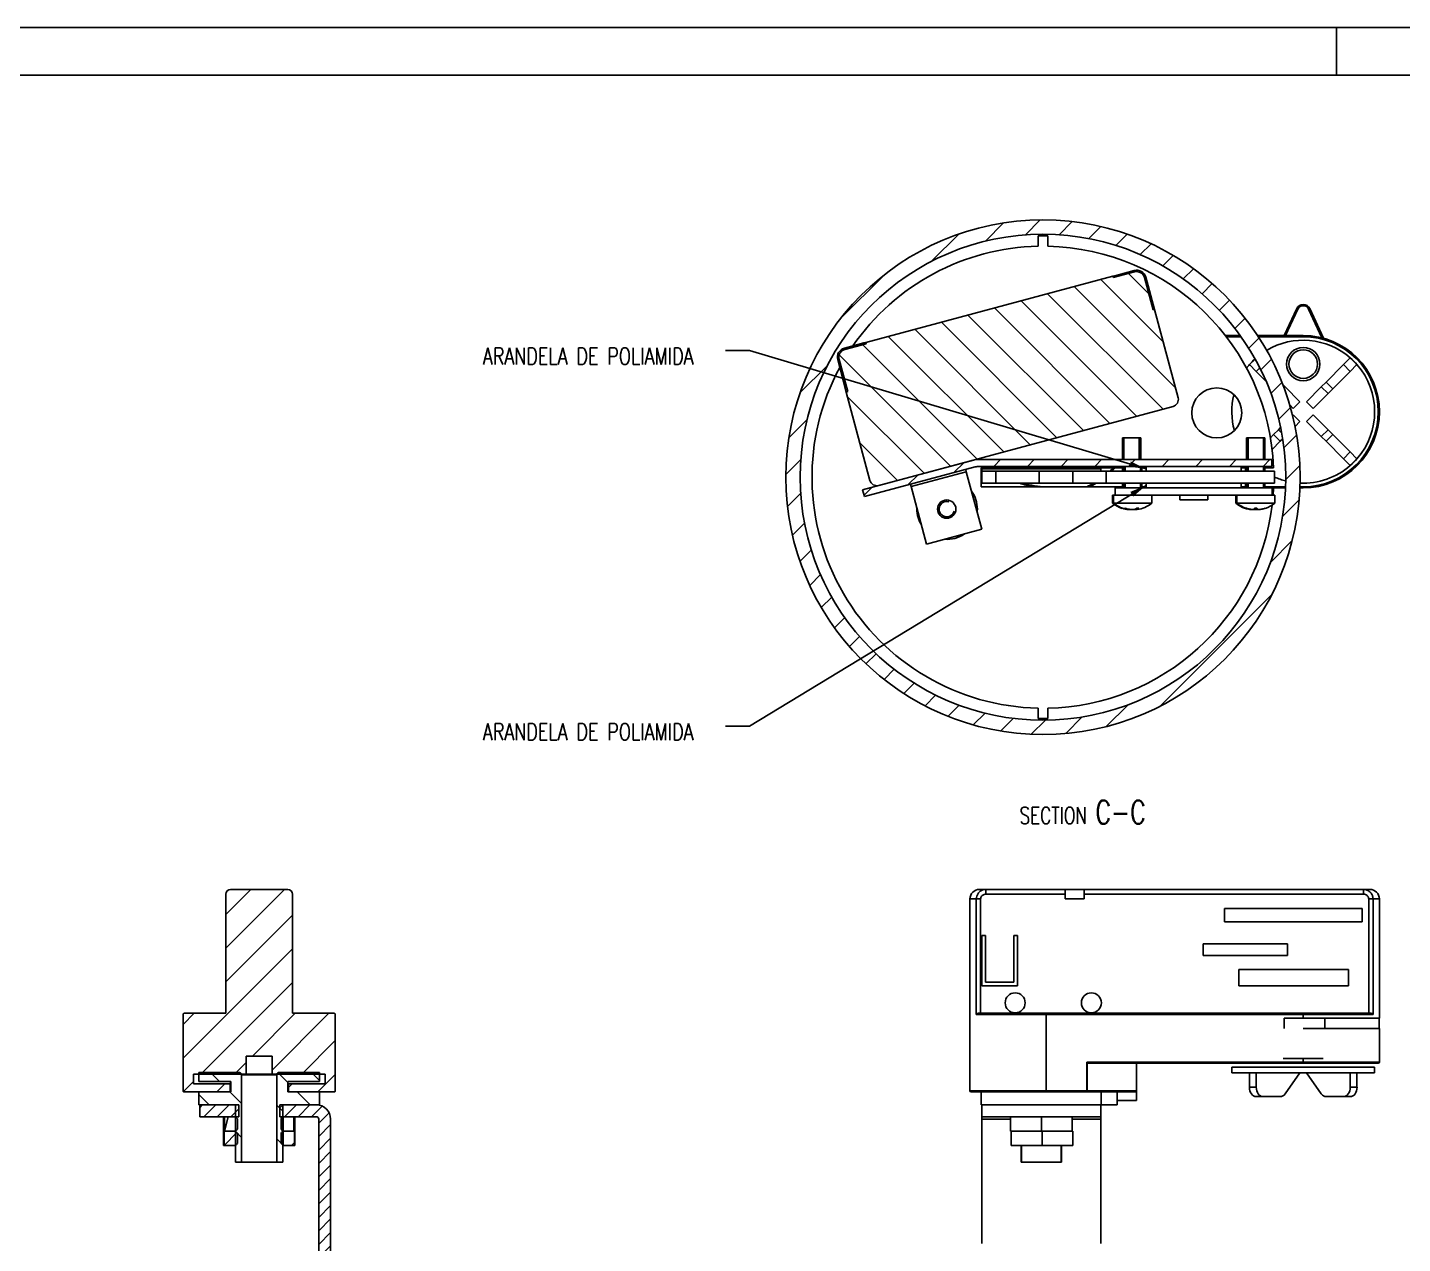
# Model space of a CAD drawing. Header units: millimetres. Extents: x 0 to 841, y 0 to 594.
# Drawn here: x 356.1 to 644.8, y 338.7 to 594 of the extents above; entities that cross this region are included whole.
import ezdxf

# ---------------------------------------------------------------- set-up
doc = ezdxf.new("R2010")
doc.units = ezdxf.units.MM
doc.layers.get('0').update_dxf_attribs({"linetype": 'CONTINUOUS'})
for name, color, linetype, true_color in [('1', 7, 'CONTINUOUS', 0xffffff), ('255', 7, 'CONTINUOUS', 0xffffff), ('256', 7, 'CONTINUOUS', 0xffffff)]:
    doc.layers.add(name, color=color, linetype=linetype, true_color=true_color)
doc.styles.add('DEFAULT', font='simplex.shx')
doc.dimstyles.get("Standard").update_dxf_attribs({"dimtxt": 0.18, "dimasz": 0.18, "dimexe": 0.18, "dimexo": 0.0625, "dimgap": 0.09, "dimtad": 0, "dimtih": 1, "dimtoh": 1, "dimdec": 4, "dimzin": 0, "dimdsep": 46, "dimtxsty": 'Standard', "dimcen": 0.09, "dimadec": 0, "dimazin": 0, "dimtfac": 1, "dimtdec": 4, "dimtofl": 0, "dimtmove": 0, "dimatfit": 3, "dimfxl": 1, "dimtolj": 1, "dimtzin": 0, "dimarcsym": 0})

# ---------------------------------------------------------------- blocks, each defined once
blk = doc.blocks.new('HATCH11')
at = {"color": 2, "linetype": 'CONTINUOUS'}
for p, q in [((392.234071, 367.304252), (392.767318, 367.837499)), ((393.095745, 365.337499), (395.595745, 367.837499)), ((395.924172, 365.337499), (398.424172, 367.837499)), ((398.752599, 365.337499), (400.429629, 367.014529)), ((409.029629, 367.129248), (409.73788, 367.837499)), ((410.066307, 365.337499), (412.566307, 367.837499)), ((412.894735, 365.337499), (415.394735, 367.837499)), ((415.723162, 365.337499), (417.959484, 367.573821)), ((417.229629, 364.015539), (419.406323, 366.192234)), ((417.229629, 361.187112), (419.729629, 363.687112)), ((417.229629, 358.358685), (419.729629, 360.858685)), ((417.229629, 355.530258), (419.729629, 358.030258)), ((417.229629, 352.701831), (419.729629, 355.201831)), ((417.229629, 349.873404), (419.729629, 352.373404)), ((417.229629, 347.044977), (419.729629, 349.544977)), ((417.229629, 344.21655), (419.729629, 346.71655)), ((417.229629, 341.388122), (419.729629, 343.888122)), ((417.229629, 338.559695), (419.729629, 341.059695)), ((417.229629, 335.731268), (419.729629, 338.231268)), ((417.229629, 332.902841), (419.729629, 335.402841)), ((417.229629, 330.074414), (419.729629, 332.574414)), ((417.229629, 327.245987), (419.729629, 329.745987)), ((417.229629, 324.41756), (419.729629, 326.91756)), ((417.229629, 321.589133), (419.729629, 324.089133)), ((417.229629, 318.760705), (419.729629, 321.260705)), ((417.229629, 315.932278), (419.729629, 318.432278)), ((417.229629, 313.103851), (419.729629, 315.603851)), ((417.229629, 310.275424), (419.729629, 312.775424)), ((417.229629, 307.446997), (419.729629, 309.946997)), ((417.689865, 305.078806), (419.729629, 307.11857))]:
    blk.add_line(p, q, dxfattribs=at)
blk = doc.blocks.new('HATCH13')
at = {"color": 2, "linetype": 'CONTINUOUS'}
for p, q in [((397.729629, 407.82792), (402.959208, 413.057499)), ((397.729629, 400.756852), (410.030276, 413.057499)), ((397.729629, 393.685784), (411.729629, 407.685784)), ((388.743529, 377.628617), (411.729629, 400.614717)), ((392.443479, 374.257499), (411.729629, 393.543649)), ((388.743529, 384.699685), (391.101344, 387.057499)), ((403.314547, 378.057499), (412.314547, 387.057499)), ((407.478261, 375.150145), (419.385615, 387.057499)), ((413.656683, 374.257499), (420.715728, 381.316545)), ((399.514547, 374.257499), (401.980997, 376.723949)), ((388.817079, 370.631099), (390.898325, 372.712345)), ((417.027751, 370.557499), (420.715728, 374.245477)), ((395.814547, 370.557499), (397.514547, 372.257499)), ((410.85784, 371.458657), (411.656683, 372.257499))]:
    blk.add_line(p, q, dxfattribs=at)
blk = doc.blocks.new('HATCH19')
at = {"color": 2, "linetype": 'CONTINUOUS'}
for p, q in [((394.507171, 374.627499), (396.407171, 372.727499)), ((408.700044, 374.576762), (410.72037, 372.556436)), ((415.720375, 374.627499), (417.37524, 372.972634)), ((392.084018, 369.979585), (394.226104, 367.837499)), ((398.577171, 370.557499), (401.044662, 368.090008)), ((412.719307, 370.557499), (415.439307, 367.837499)), ((408.414595, 367.791143), (409.693458, 366.51228)), ((399.765799, 362.297803), (401.044662, 361.01894)), ((408.414595, 360.720075), (409.693458, 359.441212))]:
    blk.add_line(p, q, dxfattribs=at)
blk = doc.blocks.new('HATCH25')
at = {"color": 2, "linetype": 'CONTINUOUS'}
blk.add_line((397.427995, 362.337686), (398.231793, 365.337499), dxfattribs=at)
blk = doc.blocks.new('HATCH27')
at = {"color": 2, "linetype": 'CONTINUOUS'}
for p, q in [((397.341393, 359.337549), (400.037274, 362.033431)), ((411.483478, 359.337499), (412.117865, 359.971886))]:
    blk.add_line(p, q, dxfattribs=at)
blk = doc.blocks.new('HATCH65')
at = {"color": 2, "linetype": 'CONTINUOUS'}
for p, q in [((557.24612, 549.151732), (561.061881, 552.967493)), ((565.635951, 550.470495), (568.767151, 553.601695)), ((572.728039, 550.491515), (575.489105, 553.252581)), ((578.989641, 549.682049), (581.5192, 552.211608)), ((545.95364, 544.930319), (551.651086, 550.627766)), ((584.633874, 548.255214), (587.008499, 550.629839)), ((589.777233, 546.327506), (592.045522, 548.595795)), ((594.489291, 543.968496), (596.685439, 546.164644)), ((598.812898, 541.221035), (600.963164, 543.371301)), ((526.700984, 532.748732), (536.18871, 542.236458)), ((602.773593, 538.110662), (604.899871, 540.23694)), ((606.384217, 534.650218), (608.506313, 536.772314)), ((609.646976, 530.84191), (611.784343, 532.979276)), ((612.553772, 526.677637), (614.727164, 528.85103)), ((518.309676, 517.286356), (524.007123, 522.983802)), ((615.084944, 522.137742), (617.318394, 524.371192)), ((617.20593, 517.18766), (619.529629, 519.511359)), ((618.86035, 511.771013), (621.315567, 514.226229)), ((515.969949, 507.875561), (519.78571, 511.691322)), ((619.955669, 505.795263), (622.604409, 508.444003)), ((515.335747, 500.170291), (518.466947, 503.301491)), ((620.330276, 499.098802), (623.277565, 502.046092)), ((515.684861, 493.448337), (518.445927, 496.209403)), ((619.661843, 491.359301), (623.120185, 494.817644)), ((516.725834, 487.418242), (519.255393, 489.947801)), ((617.094323, 481.720714), (621.666232, 486.292623)), ((518.307603, 481.928943), (520.682228, 484.303568)), ((520.341647, 476.89192), (522.609936, 479.160209)), ((522.772798, 472.252003), (524.968946, 474.448151)), ((594.025905, 451.581228), (617.356214, 474.911537)), ((525.566141, 467.974278), (527.716407, 470.124544)), ((528.700502, 464.037571), (530.82678, 466.163849)), ((532.165128, 460.431129), (534.287224, 462.553225)), ((535.958166, 457.153099), (538.095532, 459.290466)), ((540.086412, 454.210278), (542.259805, 456.38367)), ((544.56625, 451.619048), (546.7997, 453.852498)), ((549.426083, 449.407813), (551.749782, 451.731512)), ((582.644819, 447.27121), (587.216728, 451.843119)), ((554.711213, 447.621875), (557.166429, 450.077092)), ((560.493439, 446.333033), (563.142179, 448.981773)), ((566.89135, 445.659877), (569.83864, 448.607166)), ((574.119798, 445.817257), (577.578141, 449.275599))]:
    blk.add_line(p, q, dxfattribs=at)
blk = doc.blocks.new('HATCH67')
at = {"color": 2, "linetype": 'CONTINUOUS'}
for p, q in [((550.646911, 500.553037), (552.768232, 502.674357)), ((559.0196, 501.854658), (560.5196, 503.354658)), ((566.090668, 501.854658), (567.590668, 503.354658)), ((573.161736, 501.854658), (574.661736, 503.354658)), ((580.232804, 501.854658), (581.732804, 503.354658)), ((587.303871, 501.854658), (588.803871, 503.354658)), ((594.374939, 501.854658), (595.874939, 503.354658)), ((601.446007, 501.854658), (602.946007, 503.354658)), ((608.517075, 501.854658), (610.017075, 503.354658)), ((615.588143, 501.854658), (617.088143, 503.354658)), ((540.987653, 497.964846), (543.108973, 500.086167)), ((531.77674, 495.825001), (533.449715, 497.497976))]:
    blk.add_line(p, q, dxfattribs=at)
blk = doc.blocks.new('HATCH69')
at = {"color": 2, "linetype": 'CONTINUOUS'}
for p, q in [((581.467612, 541.112035), (594.59315, 527.986498)), ((587.289336, 542.361379), (591.580695, 538.07002)), ((570.314061, 538.12345), (594.56401, 513.873502)), ((575.890837, 539.617743), (597.18134, 518.327239)), ((559.160511, 535.134866), (583.410459, 510.884917)), ((564.737286, 536.629158), (588.987234, 512.37921)), ((548.00696, 532.146281), (572.256908, 507.896332)), ((553.583735, 533.640573), (577.833684, 509.390625)), ((536.853409, 529.157696), (561.103358, 504.907747)), ((542.430184, 530.651988), (566.680133, 506.40204)), ((531.521583, 527.418454), (555.526582, 503.413455)), ((526.557296, 525.311673), (549.949807, 501.919162)), ((528.310936, 516.486965), (544.373031, 500.42487)), ((530.899126, 506.827707), (538.796256, 498.930577))]:
    blk.add_line(p, q, dxfattribs=at)
blk = doc.blocks.new('LABLE3D_1')
at = {"layer": '255', "color": 3, "linetype": 'CONTINUOUS', "insert": (451.727689, 523.265197), "char_height": 3.5, "attachment_point": 7, "line_spacing_factor": 0.903614, "style": 'DEFAULT'}
blk.add_mtext('\\W00.770;ARANDELA DE POLIAMIDA ', dxfattribs=at)
blk = doc.blocks.new('LABLE3D_13')
at = {"layer": '255', "color": 3, "linetype": 'CONTINUOUS', "insert": (451.727689, 444.420648), "char_height": 3.5, "attachment_point": 7, "line_spacing_factor": 0.903614, "style": 'DEFAULT'}
blk.add_mtext('\\W00.770;ARANDELA DE POLIAMIDA ', dxfattribs=at)

msp = doc.modelspace()

# ---------------------------------------------------------------- linework, layer by layer
at = {"layer": '1', "color": 2, "linetype": 'CONTINUOUS'}
for p, q in [((568.33, 548.09), (568.33, 550.25)), ((568.33, 550.25), (570.33, 550.25)), ((570.33, 550.25), (570.33, 548.09)), ((588.5, 543), (584.4, 541.9)), ((583.98, 541.79), (532.17, 527.9)), ((584.4, 541.9), (583.98, 541.79)), ((583.98, 541.79), (584.06, 541.5)), ((588.58, 542.71), (584.06, 541.5)), ((584.4, 541.9), (584.48, 541.61)), ((592.47, 534.74), (590.66, 541.5)), ((590.95, 541.58), (592.76, 534.82)), ((592.47, 534.74), (592.76, 534.82)), ((597.73, 516.28), (592.76, 534.82)), ((607.64, 529.35), (610.76, 529.35)), ((610.93, 529.1), (607.83, 529.1)), ((614.4, 529.35), (624, 529.35)), ((624, 529.1), (614.56, 529.1)), ((624, 529.35), (624, 529.1)), ((527.65, 526.69), (531.75, 527.79)), ((532.24, 527.61), (527.72, 526.4)), ((532.17, 527.9), (531.75, 527.79)), ((531.75, 527.79), (531.82, 527.5)), ((532.24, 527.61), (532.17, 527.9)), ((528.04, 517.48), (526.23, 524.24)), ((526.52, 524.32), (528.33, 517.56)), ((528.04, 517.48), (528.33, 517.56)), ((528.04, 517.48), (533.01, 498.93)), ((596.67, 514.44), (534.85, 497.87)), ((586.04, 507.85), (586.04, 503.35)), ((589.88, 507.85), (586.04, 507.85)), ((587.96, 507.85), (586.04, 507.85)), ((589.88, 507.85), (587.96, 507.85)), ((589.88, 503.35), (589.88, 507.85)), ((612.12, 507.85), (612.12, 503.35)), ((615.96, 507.85), (612.12, 507.85)), ((614.04, 507.85), (612.12, 507.85)), ((615.96, 507.85), (614.04, 507.85)), ((615.96, 503.35), (615.96, 507.85)), ((554.73, 503.2), (531.47, 496.97)), ((617.4, 503.35), (555.9, 503.35)), ((617.4, 501.85), (617.4, 503.35)), ((531.86, 495.52), (555.12, 501.75)), ((541.65, 497.62), (553.24, 500.73)), ((553.24, 500.73), (553.11, 501.21)), ((553.24, 500.73), (556.47, 488.66)), ((555.9, 501.85), (617.4, 501.85)), ((556.33, 501.6), (556.33, 497.6)), ((586.04, 501.6), (556.33, 501.6)), ((556.5, 501.6), (556.5, 501.35)), ((581.5, 501.35), (556.5, 501.35)), ((556.5, 500.85), (556.5, 501.35)), ((556.5, 498.35), (556.5, 500.85)), ((556.5, 500.85), (559.43, 500.85)), ((559.43, 500.85), (559.43, 498.35)), ((559.43, 500.85), (568.57, 500.85)), ((568.57, 498.35), (568.57, 500.85)), ((568.57, 500.85), (575.64, 500.85)), ((575.64, 500.85), (575.64, 498.35)), ((582.58, 500.85), (575.64, 500.85)), ((581.5, 501.35), (581.5, 501.6)), ((581.5, 501.35), (581.5, 500.85)), ((582.58, 500.85), (582.58, 498.35)), ((582.58, 500.85), (618, 500.85)), ((586.04, 501.85), (586.04, 500.85)), ((586.26, 501.85), (586.26, 500.85)), ((590.1, 500.85), (590.1, 501.85)), ((590.98, 501.6), (590.1, 501.6)), ((590.98, 501.85), (590.98, 500.85)), ((610.98, 500.85), (610.98, 501.85)), ((611.9, 501.6), (610.98, 501.6)), ((611.9, 501.85), (611.9, 500.85)), ((612.12, 501.85), (612.12, 500.85)), ((615.96, 500.85), (615.96, 501.85)), ((617.79, 501.6), (615.96, 501.6)), ((618, 500.85), (618, 498.35)), ((531.47, 496.97), (531.86, 495.52)), ((541.52, 498.11), (541.65, 497.62)), ((544.88, 485.55), (541.65, 497.62)), ((556.33, 497.6), (586.04, 497.6)), ((556.5, 498.35), (559.43, 498.35)), ((568.57, 498.35), (559.43, 498.35)), ((575.64, 498.35), (568.57, 498.35)), ((582.58, 498.35), (575.64, 498.35)), ((582.58, 498.35), (618, 498.35)), ((584.5, 497.35), (584.5, 495.85)), ((617.5, 497.35), (584.5, 497.35)), ((586.04, 498.35), (586.04, 497.35)), ((586.26, 498.35), (586.26, 497.35)), ((590.1, 497.35), (590.1, 498.35)), ((590.1, 497.6), (590.98, 497.6)), ((590.98, 498.35), (590.98, 497.35)), ((610.98, 497.35), (610.98, 498.35)), ((610.98, 497.6), (611.9, 497.6)), ((611.9, 498.35), (611.9, 497.35)), ((612.12, 498.35), (612.12, 497.35)), ((615.96, 497.35), (615.96, 498.35)), ((615.96, 497.6), (617.79, 497.6)), ((617.5, 497.35), (617.5, 495.85)), ((620.28, 497.35), (617.78, 497.35)), ((617.79, 497.6), (620.29, 497.6)), ((624, 497.35), (623.29, 497.35)), ((623.3, 497.6), (624, 497.6)), ((624, 497.35), (624, 497.6)), ((583.96, 495.85), (583.96, 494.13)), ((584.18, 495.85), (583.96, 495.85)), ((584.18, 494.13), (583.96, 494.13)), ((584.18, 495.85), (584.18, 494.13)), ((584.5, 495.85), (584.18, 495.85)), ((588.18, 494.13), (584.18, 494.13)), ((617.5, 495.85), (584.5, 495.85)), ((592.18, 494.13), (588.18, 494.13)), ((592.18, 494.13), (592.18, 495.85)), ((598.05, 495.85), (598.05, 494.85)), ((598.05, 494.85), (603.95, 494.85)), ((603.95, 494.85), (603.95, 495.85)), ((609.82, 495.85), (609.82, 494.13)), ((610.04, 494.13), (609.82, 494.13)), ((610.04, 495.85), (610.04, 494.13)), ((614.04, 494.13), (610.04, 494.13)), ((618.04, 494.13), (614.04, 494.13)), ((618.04, 495.85), (617.5, 495.85)), ((618.04, 494.13), (618.04, 495.85)), ((585.98, 493.06), (585.98, 493.07)), ((586.94, 492.89), (586.97, 492.96)), ((587.37, 492.81), (587.39, 492.87)), ((588.35, 492.81), (588.35, 492.84)), ((588.99, 492.81), (588.94, 493.01)), ((589.11, 492.89), (589.06, 493.07)), ((612.06, 493.06), (612.06, 493.07)), ((612.58, 492.89), (612.59, 492.92)), ((613.01, 492.81), (613.02, 492.85)), ((613.79, 493.07), (613.78, 492.89)), ((613.99, 492.81), (613.99, 492.84)), ((614.3, 492.89), (614.29, 493.07)), ((614.63, 492.81), (614.63, 492.81)), ((616.02, 493.07), (616.02, 493.06)), ((556.47, 488.66), (544.88, 485.55)), ((568.33, 448.95), (568.33, 451.11)), ((570.33, 451.11), (570.33, 448.95)), ((570.33, 448.95), (568.33, 448.95)), ((410.73, 413.06), (398.73, 413.06)), ((556, 413.06), (557.35, 413.06)), ((557.35, 413.06), (557.35, 412.06)), ((557.35, 413.06), (573.99, 413.06)), ((573.99, 413.06), (577.99, 413.06)), ((573.99, 413.06), (573.99, 412.06)), ((577.99, 413.06), (577.99, 412.06)), ((577.99, 413.06), (636.65, 413.06)), ((636.65, 413.06), (636.65, 412.06)), ((638, 413.06), (636.65, 413.06)), ((397.73, 387.06), (397.73, 412.06)), ((411.73, 387.06), (411.73, 412.06)), ((554, 411.06), (554, 370.81)), ((554, 411.06), (555.34, 411.06)), ((555.34, 386.81), (555.34, 411.06)), ((555.34, 411.06), (556.25, 411.06)), ((556.25, 411.06), (556.25, 387.06)), ((573.99, 412.06), (557.35, 412.06)), ((573.99, 412.06), (573.99, 411.06)), ((573.99, 411.06), (577.99, 411.06)), ((636.65, 412.06), (577.99, 412.06)), ((577.99, 411.06), (577.99, 412.06)), ((638.66, 411.06), (637.75, 411.06)), ((637.75, 387.06), (637.75, 411.06)), ((638.66, 411.06), (638.66, 386.81)), ((638.66, 411.06), (640, 411.06)), ((640, 386.06), (640, 411.06)), ((607.49, 409.06), (607.49, 406.26)), ((636.39, 409.06), (607.49, 409.06)), ((636.39, 406.26), (636.39, 409.06)), ((607.49, 406.26), (636.39, 406.26)), ((556.49, 403.4), (556.49, 392.86)), ((557.24, 403.4), (556.49, 403.4)), ((557.24, 393.61), (557.24, 403.4)), ((563.24, 403.4), (563.24, 393.61)), ((563.99, 403.4), (563.24, 403.4)), ((563.99, 392.86), (563.99, 403.4)), ((602.99, 401.66), (602.99, 399.16)), ((620.69, 401.66), (602.99, 401.66)), ((620.69, 399.16), (620.69, 401.66)), ((602.99, 399.16), (620.69, 399.16)), ((610.49, 396.26), (610.49, 392.86)), ((633.49, 396.26), (610.49, 396.26)), ((633.49, 392.86), (633.49, 396.26)), ((556.49, 392.86), (563.99, 392.86)), ((563.24, 393.61), (557.24, 393.61)), ((610.49, 392.86), (633.49, 392.86)), ((397.73, 387.06), (388.99, 387.06)), ((411.73, 387.06), (420.47, 387.06)), ((555.85, 387.06), (570, 387.06)), ((570, 386.81), (570, 387.06)), ((570, 387.06), (624, 387.06)), ((624, 386.81), (624, 387.06)), ((624, 387.06), (638.15, 387.06)), ((388.74, 386.81), (388.74, 370.81)), ((420.72, 370.81), (420.72, 386.81)), ((570, 386.81), (555.34, 386.81)), ((570, 386.81), (570, 370.81)), ((624, 386.81), (570, 386.81)), ((620, 386.06), (620, 383.86)), ((620.01, 386.06), (620, 386.06)), ((624, 386.06), (624, 386.81)), ((638.66, 386.81), (624, 386.81)), ((640, 386.06), (628.26, 386.06)), ((639.97, 386.06), (639.97, 383.86)), ((640, 383.86), (624, 383.86)), ((640, 376.81), (640, 383.86)), ((401.98, 378.06), (407.48, 378.06)), ((401.98, 378.06), (401.98, 374.26)), ((407.48, 374.26), (407.48, 378.06)), ((578.54, 376.81), (578.64, 376.71)), ((578.54, 376.81), (624, 376.81)), ((578.54, 370.81), (578.54, 376.81)), ((578.64, 376.71), (578.64, 370.81)), ((624, 376.56), (579.13, 376.56)), ((589, 370.81), (589, 376.56)), ((624, 376.81), (624, 377.56)), ((624, 376.81), (624, 376.56)), ((624, 376.81), (640, 376.81)), ((624, 376.56), (639.75, 376.56)), ((390.9, 374.26), (401.98, 374.26)), ((390.9, 374.26), (390.9, 372.26)), ((400.54, 374.63), (392.08, 374.63)), ((392.08, 374.63), (392.08, 372.73)), ((392.08, 374.26), (392.08, 372.73)), ((392.08, 372.73), (398.74, 372.73)), ((392.08, 372.73), (392.08, 372.73)), ((398.73, 372.73), (398.73, 370.56)), ((398.74, 372.73), (398.74, 370.56)), ((401.04, 374.13), (401.04, 355.84)), ((404.73, 374.13), (401.04, 374.13)), ((407.48, 374.26), (401.98, 374.26)), ((408.41, 374.13), (404.73, 374.13)), ((407.48, 374.26), (418.56, 374.26)), ((408.41, 355.84), (408.41, 374.13)), ((417.38, 374.63), (408.92, 374.63)), ((410.72, 370.56), (410.72, 372.73)), ((410.72, 372.73), (417.38, 372.73)), ((410.73, 370.56), (410.73, 372.73)), ((417.38, 372.73), (417.38, 374.63)), ((417.38, 372.73), (417.38, 374.26)), ((417.38, 372.73), (417.38, 372.73)), ((418.56, 372.26), (418.56, 374.26)), ((388.99, 370.56), (398.6, 370.56)), ((390.9, 372.26), (398.6, 372.26)), ((392.08, 370.56), (392.08, 367.84)), ((398.74, 370.56), (392.08, 370.56)), ((392.08, 370.56), (392.08, 367.84)), ((392.08, 370.56), (392.08, 370.56)), ((398.6, 372.26), (398.6, 370.56)), ((398.73, 372.26), (398.6, 372.26)), ((398.74, 370.56), (398.6, 370.56)), ((417.38, 370.56), (410.72, 370.56)), ((410.86, 370.56), (410.72, 370.56)), ((410.86, 372.26), (410.73, 372.26)), ((410.86, 370.56), (410.86, 372.26)), ((410.86, 372.26), (418.56, 372.26)), ((410.86, 370.56), (420.47, 370.56)), ((417.38, 367.84), (417.38, 370.56)), ((417.38, 367.84), (417.38, 370.56)), ((417.38, 370.56), (417.38, 370.56)), ((570, 370.81), (554, 370.81)), ((570, 370.56), (554.25, 370.56)), ((556.35, 370.56), (556.35, 367.84)), ((570, 370.81), (570, 370.56)), ((570, 370.81), (578.54, 370.81)), ((578.54, 370.56), (570, 370.56)), ((578.54, 370.81), (578.54, 370.56)), ((578.54, 370.81), (578.64, 370.81)), ((588.75, 370.56), (578.54, 370.56)), ((589, 370.81), (578.64, 370.81)), ((581.53, 367.84), (581.53, 370.56)), ((584.9, 367.84), (584.9, 370.56)), ((589, 368.76), (589, 370.81)), ((392.08, 367.84), (399.77, 367.84)), ((392.08, 367.84), (392.08, 367.84)), ((392.23, 367.84), (392.23, 365.34)), ((392.23, 367.84), (392.23, 365.34)), ((392.23, 367.84), (400.43, 367.84)), ((392.23, 367.84), (392.23, 367.84)), ((399.77, 367.84), (399.77, 355.84)), ((400.43, 367.84), (400.43, 365.34)), ((409.03, 367.84), (416.73, 367.84)), ((409.03, 365.34), (409.03, 367.84)), ((409.69, 367.84), (417.38, 367.84)), ((409.69, 355.84), (409.69, 367.84)), ((417.38, 367.84), (417.38, 367.84)), ((556.35, 367.84), (581.53, 367.84)), ((556.5, 365.34), (556.5, 367.84)), ((581.5, 367.84), (581.5, 365.34)), ((584.9, 367.84), (581.53, 367.84)), ((589, 368.76), (584.9, 368.76)), ((392.23, 365.34), (400.43, 365.34)), ((392.23, 365.34), (392.23, 365.34)), ((397.43, 365.34), (397.24, 365.34)), ((397.24, 362.34), (397.24, 365.34)), ((397.43, 362.34), (397.43, 365.34)), ((397.43, 365.34), (399.74, 365.34)), ((399.73, 362.34), (399.73, 365.34)), ((399.75, 365.34), (399.75, 365.32)), ((400.15, 364.93), (400.15, 362.74)), ((409.03, 365.34), (416.73, 365.34)), ((409.31, 362.74), (409.31, 364.93)), ((409.7, 365.32), (409.7, 365.34)), ((409.72, 365.34), (412.03, 365.34)), ((409.73, 362.34), (409.73, 365.34)), ((412.03, 365.34), (412.03, 362.34)), ((412.22, 365.34), (412.03, 365.34)), ((412.22, 362.34), (412.22, 365.34)), ((417.23, 364.84), (417.23, 305.08)), ((419.73, 305.08), (419.73, 364.84)), ((556.5, 364.84), (556.5, 365.34)), ((581.5, 365.34), (556.5, 365.34)), ((556.5, 364.84), (556.5, 338.74)), ((556.5, 364.84), (562.51, 364.84)), ((562.51, 362.34), (562.51, 365.34)), ((569, 362.34), (569, 365.34)), ((575.49, 362.34), (575.49, 365.34)), ((575.49, 364.84), (581.5, 364.84)), ((581.5, 365.34), (581.5, 364.84)), ((581.5, 338.74), (581.5, 364.84)), ((397.34, 362.34), (397.24, 362.34)), ((397.24, 359.34), (397.24, 362.34)), ((397.34, 362.34), (399.73, 362.34)), ((397.34, 359.34), (397.34, 362.34)), ((397.43, 362.34), (397.34, 362.34)), ((397.43, 362.34), (399.74, 362.34)), ((399.73, 359.34), (399.73, 362.34)), ((399.75, 362.35), (399.75, 362.32)), ((400.14, 361.93), (400.14, 359.74)), ((409.32, 359.74), (409.32, 361.93)), ((409.7, 362.32), (409.7, 362.35)), ((409.72, 362.34), (412.03, 362.34)), ((409.73, 362.34), (412.12, 362.34)), ((409.73, 359.34), (409.73, 362.34)), ((412.12, 362.34), (412.03, 362.34)), ((412.12, 362.34), (412.12, 359.34)), ((412.22, 362.34), (412.12, 362.34)), ((412.22, 359.34), (412.22, 362.34)), ((569, 362.34), (562.51, 362.34)), ((562.66, 359.34), (562.66, 362.34)), ((569.15, 362.34), (569, 362.34)), ((569.15, 362.34), (569, 362.34)), ((575.64, 362.34), (569.15, 362.34)), ((569.15, 359.34), (569.15, 362.34)), ((575.64, 359.34), (575.64, 362.34)), ((397.34, 359.34), (397.24, 359.34)), ((397.34, 359.34), (399.73, 359.34)), ((399.75, 359.36), (399.75, 355.84)), ((409.7, 355.84), (409.7, 359.36)), ((409.73, 359.34), (412.12, 359.34)), ((412.22, 359.34), (412.12, 359.34)), ((569.15, 359.34), (562.66, 359.34)), ((564.75, 355.84), (564.75, 359.34)), ((564.83, 359.34), (564.83, 355.84)), ((575.64, 359.34), (569.15, 359.34)), ((573.17, 355.84), (573.17, 359.34)), ((573.25, 359.34), (573.25, 355.84)), ((399.77, 355.84), (399.75, 355.84)), ((399.77, 355.84), (401.04, 355.84)), ((401.04, 355.84), (408.41, 355.84)), ((408.41, 355.84), (409.69, 355.84)), ((409.69, 355.84), (409.7, 355.84)), ((564.75, 355.84), (564.83, 355.84)), ((564.83, 355.84), (573.17, 355.84)), ((573.25, 355.84), (573.17, 355.84))]:
    msp.add_line(p, q, dxfattribs=at)
at = {"layer": '1', "color": 252, "linetype": 'CONTINUOUS'}
for p, q in [((586.35, 507.85), (586.35, 503.35)), ((589.57, 507.85), (589.57, 503.35)), ((612.43, 507.85), (612.43, 503.35)), ((615.65, 507.85), (615.65, 503.35)), ((586.35, 501.85), (586.35, 500.85)), ((586.57, 501.85), (586.57, 500.85)), ((589.79, 501.85), (589.79, 500.85)), ((612.21, 501.85), (612.21, 500.85)), ((612.43, 501.85), (612.43, 500.85)), ((615.65, 501.85), (615.65, 500.85)), ((586.35, 498.35), (586.35, 497.35)), ((586.57, 498.35), (586.57, 497.35)), ((589.79, 498.35), (589.79, 497.35)), ((612.21, 498.35), (612.21, 497.35)), ((612.43, 498.35), (612.43, 497.35)), ((615.65, 498.35), (615.65, 497.35))]:
    msp.add_line(p, q, dxfattribs=at)
at = {"layer": '1', "color": 2, "linetype": 'CONTINUOUS', "extrusion": (0, 0, -1)}
for radius in [54, 51]:
    msp.add_circle((-569.33, 499.6), radius, dxfattribs=at)
at = {"layer": '1', "color": 2, "linetype": 'CONTINUOUS'}
for centre, radius in [((605.83, 513.1), 5.25), ((549.13, 492.9), 1.92), ((563.5, 389.26), 2.1), ((579.5, 389.26), 2.1)]:
    msp.add_circle(centre, radius, dxfattribs=at)
at = {"layer": '1', "color": 2, "linetype": 'CONTINUOUS', "extrusion": (0, 0, -1)}
for centre, radius, start, end in [((-569.33, 499.6), 48.5, 34.6309, 88.8186), ((-569.33, 499.6), 48.5, 91.1814, 177.6366), ((-624, 513.35), 16, 90, 270), ((-569.33, 499.6), 48.5, 271.1814, 28.372), ((-571.5, 513.35), 17.5, 222.1772, 225.5845), ((-570, 513.35), 16, 280.1419, 290.3653), ((-571.5, 513.35), 17.5, 238.9965, 244.1574), ((-569.33, 499.6), 48.5, 182.3634, 184.4356), ((-549.21, 492.9), 6.35, 143.7525, 180), ((-549.21, 492.9), 6.35, 0, 1.7887), ((-549.21, 492.9), 6.35, 328.2075, 0), ((-549.21, 492.9), 6.35, 180, 186.2494), ((-569.33, 499.6), 48.5, 186.9482, 268.8186), ((-549.21, 492.9), 6.35, 235.2769, 274.7306), ((-588.75, 370.81), 0.25, 180, 270)]:
    msp.add_arc(centre, radius, start, end, dxfattribs=at)
at = {"layer": '1', "color": 2, "linetype": 'CONTINUOUS'}
for centre, radius, start, end in [((589.02, 541.06), 2, 15, 105), ((589.02, 541.06), 1.7, 15, 105), ((624, 513.35), 15.75, 270, 90), ((528.16, 524.76), 2, 105, 195), ((528.16, 524.76), 1.7, 105, 195), ((596.28, 515.89), 1.5, 285, 15), ((555.9, 498.85), 4.5, 90, 105), ((555.9, 498.85), 3, 90, 105), ((571.5, 513.35), 17.25, 313.5619, 317.0661), ((534.46, 499.32), 1.5, 195, 285), ((570, 513.35), 15.75, 252.2447, 270), ((571.5, 513.35), 17.25, 294.0706, 299.5921), ((549.13, 492.9), 1.61, 75, 345), ((587.96, 499.25), 6.5, 232.0201, 252.2591), ((588.18, 499.25), 6.5, 232.0201, 261.8531), ((588.18, 499.25), 6.5, 278.1469, 307.9799), ((613.82, 499.25), 6.5, 232.0201, 261.8531), ((614.04, 499.25), 6.5, 232.0201, 252.2591), ((614.04, 499.25), 6.5, 287.7409, 307.9799), ((398.73, 412.06), 1, 90, 180), ((410.73, 412.06), 1, 0, 90), ((556, 411.06), 2, 90, 180), ((638, 411.06), 2, 0, 90), ((639.75, 376.81), 0.25, 270, 0), ((554.25, 370.81), 0.25, 180, 270), ((416.73, 364.84), 3, 0, 90), ((416.73, 364.84), 0.5, 0, 90)]:
    msp.add_arc(centre, radius, start, end, dxfattribs=at)
for centre, major_axis, ratio, start_param, end_param in [((587.96, 499.23), (6.49, 0), 0.99656, 4.402955, 4.510067), ((589.52, 498.12), (4.01, 4.73), 0.446037, 3.46289, 3.543284), ((588.32, 499.23), (0.98, 6.42), 0.834289, 2.958342, 3.065454), ((588.25, 499.07), (3.47, 5.44), 0.89745, 3.490071, 3.613116), ((588.04, 499.23), (0.98, -6.42), 0.834289, 5.847568, 5.95468), ((588.81, 499.07), (1.83, 6.19), 0.547999, 3.130351, 3.253396), ((588.04, 499.07), (5.15, -3.89), 0.954636, 5.210407, 5.333452), ((588.67, 499.07), (1.65, 6.24), 0.371736, 3.288692, 3.359949), ((588.61, 499.07), (2.57, 5.92), 0.802061, 3.525156, 3.648201), ((587.75, 499.07), (2.57, -5.92), 0.802061, 5.868042, 5.899622), ((588.32, 499.07), (5.15, 3.89), 0.954636, 4.091326, 4.189776), ((587.25, 499.07), (1.65, -6.24), 0.371736, 6.114262, 6.136085), ((587.67, 499.07), (3.47, -5.44), 0.89745, 5.811661, 5.885546), ((588.4, 499.23), (0.64, 6.46), 0.545062, 3.398009, 3.505121), ((587.43, 499.07), (1.56, -6.26), 0.179649, 0.004388, 0.127433), ((587.55, 499.07), (1.83, -6.19), 0.547999, 6.171382, 6.202962), ((587.3, 498.12), (4.91, -3.78), 0.682717, 5.518048, 5.598441), ((587.96, 499.23), (0.64, -6.46), 0.545062, 0.148227, 0.25534), ((615.16, 498.12), (4.01, 4.73), 0.446037, 3.46289, 3.475588), ((613.96, 499.23), (0.98, 6.42), 0.834289, 2.958342, 3.065454), ((614.04, 499.23), (6.49, 0), 0.99656, 4.402955, 4.510067), ((614.45, 499.07), (1.83, 6.19), 0.547999, 3.130351, 3.253396), ((614.33, 499.07), (3.47, 5.44), 0.89745, 3.490071, 3.613116), ((614.75, 499.07), (1.65, 6.24), 0.371736, 3.288692, 3.411738), ((613.68, 499.07), (5.15, -3.89), 0.954636, 5.311629, 5.333452), ((614.25, 499.07), (2.57, 5.92), 0.802061, 3.525156, 3.648201), ((614.04, 498.12), (6.19, 0), 0.815507, 4.672192, 4.752586), ((613.39, 499.07), (2.57, -5.92), 0.802061, 5.868042, 5.899622), ((613.96, 499.07), (5.15, 3.89), 0.954636, 4.091326, 4.162583), ((613.33, 499.07), (1.65, -6.24), 0.371736, 6.01304, 6.136085), ((613.75, 499.07), (3.47, -5.44), 0.89745, 5.811661, 5.934707), ((614.04, 499.23), (6.49, 0), 0.99656, 4.914711, 5.021823), ((578.54, 370.81), (0, 0.25), 0.407862, 3.141593, 4.712389)]:
    msp.add_ellipse(centre, major_axis=major_axis, ratio=ratio, start_param=start_param, end_param=end_param, dxfattribs=at)
for points, knots in [([(555.34, 411.06), (555.34, 411.27), (555.37, 411.48), (555.5, 411.87), (555.6, 412.06), (555.84, 412.4), (555.99, 412.55), (556.33, 412.8), (556.53, 412.9), (556.94, 413.03), (557.14, 413.06), (557.35, 413.06)], [0, 0, 0, 0, 0.198235, 0.198235, 0.393696, 0.393696, 0.591645, 0.591645, 0.80108, 0.80108, 1, 1, 1, 1]), ([(636.65, 413.06), (636.89, 413.06), (637.14, 413.01), (637.6, 412.84), (637.82, 412.7), (638.19, 412.37), (638.34, 412.17), (638.55, 411.75), (638.62, 411.53), (638.66, 411.23), (638.66, 411.14), (638.66, 411.06)], [0, 0, 0, 0, 0.235571, 0.235571, 0.476555, 0.476555, 0.708046, 0.708046, 0.921522, 0.921522, 1, 1, 1, 1]), ([(557.35, 412.06), (557.24, 412.06), (557.12, 412.04), (556.9, 411.98), (556.79, 411.93), (556.61, 411.8), (556.53, 411.73), (556.39, 411.56), (556.34, 411.47), (556.27, 411.27), (556.25, 411.16), (556.25, 411.06)], [0, 0, 0, 0, 0.205823, 0.205823, 0.419263, 0.419263, 0.616854, 0.616854, 0.80822, 0.80822, 1, 1, 1, 1]), ([(637.75, 411.06), (637.75, 411.1), (637.74, 411.14), (637.72, 411.3), (637.69, 411.41), (637.57, 411.62), (637.49, 411.72), (637.29, 411.88), (637.17, 411.95), (636.92, 412.04), (636.78, 412.06), (636.65, 412.06)], [0, 0, 0, 0, 0.075698, 0.075698, 0.283068, 0.283068, 0.512162, 0.512162, 0.756533, 0.756533, 1, 1, 1, 1]), ([(388.99, 387.06), (388.98, 387.06), (388.96, 387.06), (388.92, 387.05), (388.9, 387.04), (388.86, 387.02), (388.84, 387.01), (388.81, 386.98), (388.79, 386.95), (388.76, 386.9), (388.75, 386.88), (388.74, 386.84), (388.74, 386.82), (388.74, 386.81)], [0, 0, 0, 0, 0.11224, 0.11224, 0.327467, 0.327467, 0.461256, 0.461256, 0.676084, 0.676084, 0.89092, 0.89092, 1, 1, 1, 1]), ([(420.72, 386.81), (420.72, 386.83), (420.71, 386.84), (420.7, 386.89), (420.69, 386.92), (420.66, 386.96), (420.64, 386.99), (420.6, 387.02), (420.58, 387.03), (420.52, 387.05), (420.49, 387.06), (420.47, 387.06), (420.47, 387.06), (420.47, 387.06)], [0, 0, 0, 0, 0.140535, 0.140535, 0.355004, 0.355004, 0.569545, 0.569545, 0.784249, 0.784249, 0.999138, 0.999138, 1, 1, 1, 1]), ([(555.34, 386.81), (555.34, 386.81), (555.34, 386.81), (555.37, 386.85), (555.41, 386.89), (555.53, 386.97), (555.6, 387.01), (555.73, 387.05), (555.79, 387.06), (555.85, 387.06)], [0, 0, 0, 0, 0.008269, 0.008269, 0.358898, 0.358898, 0.747521, 0.747521, 1, 1, 1, 1]), ([(638.15, 387.06), (638.21, 387.06), (638.27, 387.05), (638.4, 387.01), (638.47, 386.97), (638.58, 386.89), (638.63, 386.85), (638.66, 386.81), (638.66, 386.81), (638.66, 386.81)], [0, 0, 0, 0, 0.252479, 0.252479, 0.641102, 0.641102, 0.991731, 0.991731, 1, 1, 1, 1]), ([(579.13, 376.56), (579, 376.56), (578.87, 376.58), (578.73, 376.64), (578.7, 376.65), (578.67, 376.68), (578.65, 376.69), (578.64, 376.71)], [0, 0, 0, 0, 0.751731, 0.751731, 0.894978, 0.894978, 1, 1, 1, 1]), ([(401.04, 374.13), (401.04, 374.18), (401.04, 374.24), (401, 374.35), (400.97, 374.4), (400.9, 374.48), (400.86, 374.52), (400.76, 374.58), (400.71, 374.6), (400.62, 374.62), (400.58, 374.63), (400.54, 374.63)], [0, 0, 0, 0, 0.213938, 0.213938, 0.42785, 0.42785, 0.642179, 0.642179, 0.857321, 0.857321, 1, 1, 1, 1]), ([(408.92, 374.63), (408.86, 374.63), (408.8, 374.62), (408.7, 374.58), (408.65, 374.55), (408.56, 374.48), (408.52, 374.44), (408.46, 374.34), (408.44, 374.29), (408.42, 374.2), (408.41, 374.16), (408.41, 374.13)], [0, 0, 0, 0, 0.215861, 0.215861, 0.431735, 0.431735, 0.647375, 0.647375, 0.8623, 0.8623, 1, 1, 1, 1]), ([(388.74, 370.81), (388.74, 370.79), (388.75, 370.77), (388.75, 370.74), (388.76, 370.72), (388.78, 370.68), (388.79, 370.66), (388.83, 370.61), (388.85, 370.6), (388.9, 370.57), (388.93, 370.56), (388.97, 370.56), (388.98, 370.56), (388.99, 370.56)], [0, 0, 0, 0, 0.135661, 0.135661, 0.268599, 0.268599, 0.48348, 0.48348, 0.698352, 0.698352, 0.913359, 0.913359, 1, 1, 1, 1]), ([(420.47, 370.56), (420.49, 370.56), (420.51, 370.56), (420.56, 370.58), (420.59, 370.59), (420.63, 370.62), (420.65, 370.64), (420.69, 370.69), (420.7, 370.71), (420.71, 370.76), (420.72, 370.79), (420.72, 370.81)], [0, 0, 0, 0, 0.183073, 0.183073, 0.398048, 0.398048, 0.61292, 0.61292, 0.827614, 0.827614, 1, 1, 1, 1]), ([(400.15, 364.93), (400.15, 364.93), (400.15, 364.93), (400.01, 365.07), (399.88, 365.2), (399.74, 365.34)], [0, 0, 0, 0, 0.006534, 0.006534, 1, 1, 1, 1]), ([(409.31, 362.74), (409.31, 362.74), (409.31, 362.74), (409.45, 362.61), (409.58, 362.47), (409.72, 362.34)], [0, 0, 0, 0, 0.006534, 0.006534, 1, 1, 1, 1])]:
    msp.add_open_spline(points, degree=3, knots=knots, dxfattribs=at)
for points in [[(409.72, 365.34), (409.58, 365.2), (409.45, 365.07), (409.31, 364.93)], [(400.14, 361.93), (400, 362.07), (399.87, 362.2), (399.73, 362.34)], [(399.74, 362.34), (399.88, 362.47), (400.01, 362.61), (400.15, 362.74)], [(409.73, 362.34), (409.59, 362.2), (409.46, 362.07), (409.32, 361.93)], [(399.73, 359.34), (399.87, 359.47), (400, 359.61), (400.14, 359.74)], [(409.32, 359.74), (409.46, 359.61), (409.59, 359.47), (409.73, 359.34)]]:
    msp.add_open_spline(points, degree=3, dxfattribs=at)
at = {"layer": '255', "color": 2, "linetype": 'CONTINUOUS'}
for p, q in [((620.01, 529.35), (622.64, 534.99)), ((622.87, 534.88), (620.29, 529.35)), ((622.64, 534.99), (622.87, 534.88)), ((625.36, 534.99), (625.13, 534.88)), ((627.94, 528.86), (625.13, 534.88)), ((625.36, 534.99), (628.25, 528.78)), ((612.71, 523.23), (613.89, 524.41)), ((614.12, 521.82), (612.71, 523.23)), ((632.46, 523.23), (628.8, 519.57)), ((632.46, 523.23), (633.88, 524.64)), ((633.88, 521.82), (632.46, 523.23)), ((633.88, 524.64), (635.29, 523.23)), ((635.29, 523.23), (633.88, 521.82)), ((614.87, 522.56), (614.12, 521.82)), ((614.12, 521.82), (616.18, 519.76)), ((630.22, 518.16), (633.88, 521.82)), ((619.7, 519.06), (620.19, 518.57)), ((620.19, 518.57), (619.97, 518.35)), ((620.19, 518.57), (623.32, 515.45)), ((624.68, 515.45), (627.8, 518.57)), ((629.22, 517.16), (626.1, 514.04)), ((627.8, 518.57), (628.8, 519.57)), ((629.22, 517.16), (627.8, 518.57)), ((628.8, 519.57), (630.22, 518.16)), ((630.22, 518.16), (629.22, 517.16)), ((621.9, 514.04), (621.16, 514.78)), ((621.9, 514.04), (623.32, 515.45)), ((624.68, 515.45), (626.1, 514.04)), ((621.76, 512.53), (621.9, 512.67)), ((623.32, 511.26), (621.9, 512.67)), ((623.32, 511.26), (622.28, 510.22)), ((626.1, 512.67), (624.68, 511.26)), ((627.8, 508.14), (624.68, 511.26)), ((626.1, 512.67), (629.22, 509.55)), ((617.78, 508.55), (617.12, 507.89)), ((617.78, 508.55), (618.78, 509.55)), ((619.19, 507.14), (617.78, 508.55)), ((618.78, 509.55), (619.26, 510.03)), ((618.78, 509.55), (619.49, 508.84)), ((627.8, 508.14), (629.22, 509.55)), ((630.22, 508.55), (628.8, 507.14)), ((629.22, 509.55), (630.22, 508.55)), ((633.88, 504.89), (630.22, 508.55)), ((617.48, 505.42), (619.19, 507.14)), ((619.7, 507.64), (619.19, 507.14)), ((628.8, 507.14), (627.8, 508.14)), ((628.8, 507.14), (632.46, 503.48)), ((632.46, 503.48), (633.88, 504.89)), ((633.88, 502.06), (632.46, 503.48)), ((633.88, 504.89), (635.29, 503.48)), ((635.29, 503.48), (633.88, 502.06)), ((622.64, 386.06), (620, 386.06)), ((625.36, 386.06), (622.64, 386.06)), ((628.54, 386.06), (625.36, 386.06)), ((628.54, 383.86), (628.54, 386.06)), ((609, 375.76), (609, 374.56)), ((639, 375.76), (609, 375.76)), ((622.87, 377.56), (619.78, 377.56)), ((625.13, 377.56), (622.87, 377.56)), ((628.22, 377.56), (625.13, 377.56)), ((639, 374.56), (639, 375.76)), ((609, 374.56), (612.71, 374.56)), ((614.12, 374.56), (612.71, 374.56)), ((612.71, 371.56), (612.71, 374.56)), ((633.88, 374.56), (614.12, 374.56)), ((614.12, 371.56), (614.12, 374.56)), ((620.19, 370.14), (623.32, 374.56)), ((624.68, 374.56), (627.8, 370.14)), ((635.29, 374.56), (633.88, 374.56)), ((633.88, 371.56), (633.88, 374.56)), ((635.29, 371.56), (635.29, 374.56)), ((639, 374.56), (635.29, 374.56)), ((612.71, 371.56), (614.12, 371.56)), ((633.88, 371.56), (635.29, 371.56)), ((615.54, 369.56), (614.12, 369.56)), ((619.19, 369.56), (615.54, 369.56)), ((632.46, 369.56), (628.8, 369.56)), ((633.88, 369.56), (632.46, 369.56))]:
    msp.add_line(p, q, dxfattribs=at)
at = {"layer": '255', "color": 2, "linetype": 'CONTINUOUS', "extrusion": (0, 0, -1)}
msp.add_circle((-624, 523.35), 3.5, dxfattribs=at)
at = {"layer": '255', "color": 2, "linetype": 'CONTINUOUS'}
msp.add_circle((624, 523.35), 3, dxfattribs=at)
at = {"layer": '255', "color": 2, "linetype": 'CONTINUOUS', "extrusion": (0, 0, -1)}
msp.add_arc((-624, 534.35), 1.5, 25, 155, dxfattribs=at)
at = {"layer": '255', "color": 2, "linetype": 'CONTINUOUS'}
for centre, radius, start, end in [((624, 534.35), 1.25, 25, 155), ((624, 513.35), 15, 48.8226, 120.838), ((624, 513.35), 15, 138.8226, 142.5131), ((624, 513.35), 15, 132.4107, 138.8226), ((624, 513.35), 15, 41.1774, 48.8226), ((624, 513.35), 15, 318.8226, 41.1774), ((624, 513.35), 15, 166.221, 195.3553), ((624, 513.35), 15, 311.1774, 318.8226), ((624, 513.35), 15, 246.4221, 255.8272), ((624, 513.35), 15, 267.3994, 311.1774)]:
    msp.add_arc(centre, radius, start, end, dxfattribs=at)
for centre, major_axis, start_param, end_param in [((614.12, 371.56), (0, -2), 4.712389, 6.283185), ((615.54, 371.56), (0, 2), 1.570796, 3.141593), ((619.19, 371.56), (0, 2), 3.141593, 3.926991), ((628.8, 371.56), (0, -2), 5.497787, 6.283185), ((632.46, 371.56), (0, -2), 0, 1.570796), ((633.88, 371.56), (0, 2), 3.141593, 4.712389)]:
    msp.add_ellipse(centre, major_axis=major_axis, ratio=0.707107, start_param=start_param, end_param=end_param, dxfattribs=at)
at = {"layer": '256', "color": 3, "linetype": 'CONTINUOUS'}
for p, q in [((0, 594), (841, 594)), ((631, 594), (631, 584))]:
    msp.add_line(p, q, dxfattribs=at)
at = {"layer": '256', "color": 2, "linetype": 'CONTINUOUS'}
msp.add_line((20, 584), (831, 584), dxfattribs=at)

# ---------------------------------------------------------------- block references
at = {"layer": '1', "color": 2, "linetype": 'CONTINUOUS', "lineweight": -3}
for name in ['HATCH65', 'HATCH69', 'HATCH67', 'HATCH13', 'HATCH19', 'HATCH11', 'HATCH25', 'HATCH27']:
    msp.add_blockref(name, (0, 0), dxfattribs=at)
at = {"layer": '255', "color": 3, "linetype": 'CONTINUOUS'}
for name in ['LABLE3D_1', 'LABLE3D_13']:
    msp.add_blockref(name, (0, 0), dxfattribs=at)

# ---------------------------------------------------------------- texts
at = {"layer": '255', "color": 3, "linetype": 'CONTINUOUS', "insert": (577.67, 426.84), "char_height": 3.5, "attachment_point": 8, "line_spacing_factor": 0.903614, "style": 'DEFAULT'}
msp.add_mtext('\\W00.738;SECTION \\H4.90;C-C\\H3.50; ', dxfattribs=at)

# ---------------------------------------------------------------- leaders
at = {"layer": '255', "color": 3, "linetype": 'CONTINUOUS'}
for points in [[(590.98, 501.35), (507.68, 526.18), (502.68, 526.18)], [(590.98, 497.85), (507.68, 447.34), (502.68, 447.34)]]:
    msp.add_leader(points, dimstyle='Standard', override={"dimasz": 3.5}, dxfattribs=at)

doc.saveas('drawing.dxf')
